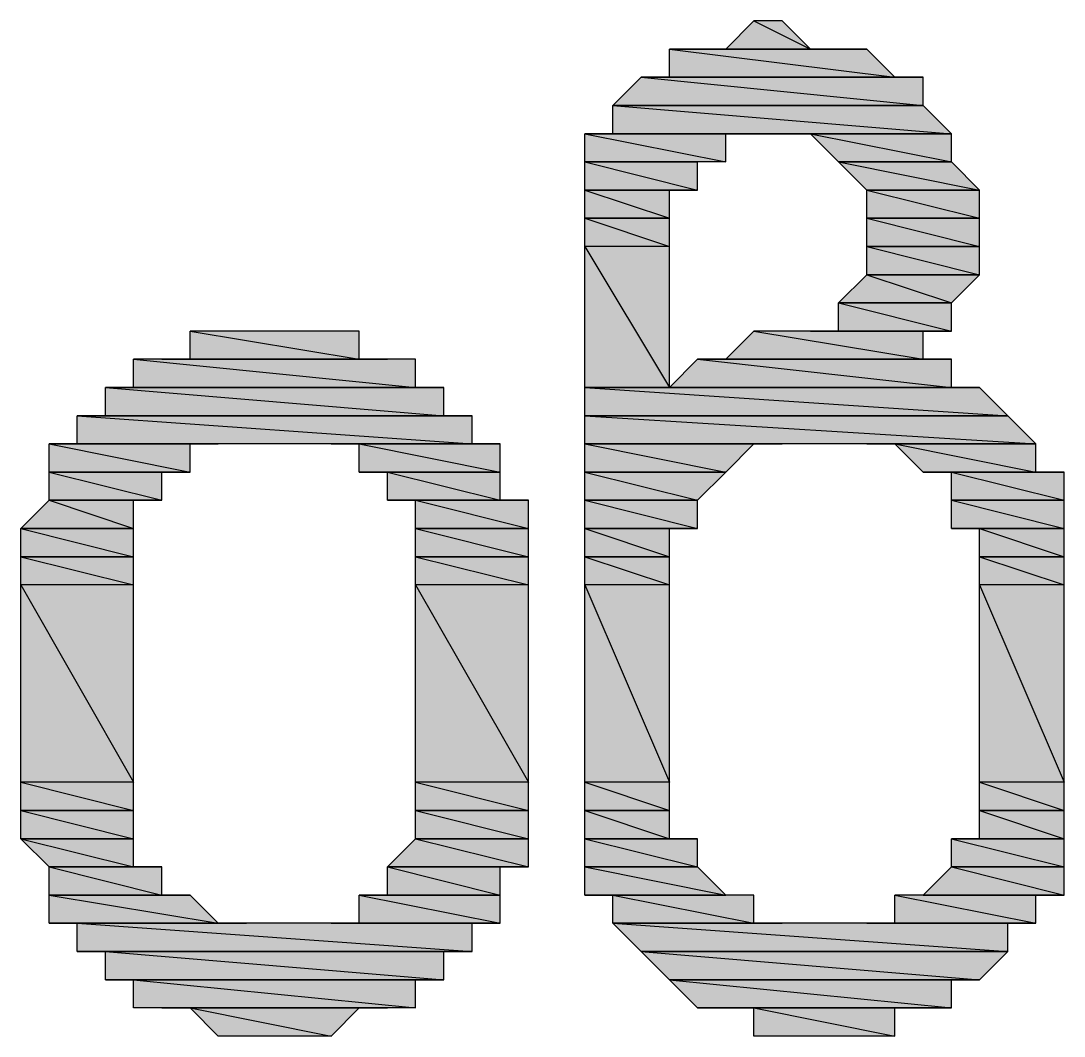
# Model space of a CAD drawing. Header units: millimetres. Extents: x 0 to 420, y 0 to 297.
# Drawn here: x 264.245 to 265.811, y 132.334 to 133.858 of the extents above; entities that cross this region are included whole.
import ezdxf

# ---------------------------------------------------------------- set-up
doc = ezdxf.new("R2010")
doc.units = ezdxf.units.MM
doc.layers.get('0').update_dxf_attribs({"linetype": 'CONTINUOUS'})

msp = doc.modelspace()

# ---------------------------------------------------------------- hatches: boundary and pattern name
at = {"true_color": 0x000007}
h = msp.add_hatch(color=0, dxfattribs=at)
h.paths.add_polyline_path([(265.387667, 133.858), (265.345333, 133.858), (265.43, 133.815667)], flags=0)
h.paths.add_polyline_path([(265.345333, 133.858), (265.43, 133.815667), (265.303, 133.815667)], flags=0)
h = msp.add_hatch(color=0, dxfattribs=at)
h.paths.add_polyline_path([(265.472333, 133.815667), (265.260667, 133.815667), (265.514667, 133.815667)], flags=0)
h.paths.add_polyline_path([(265.260667, 133.815667), (265.514667, 133.815667), (265.218333, 133.815667)], flags=0)
h = msp.add_hatch(color=0, dxfattribs=at)
h.paths.add_polyline_path([(265.514667, 133.815667), (265.218333, 133.815667), (265.557, 133.773333)], flags=0)
h.paths.add_polyline_path([(265.218333, 133.815667), (265.557, 133.773333), (265.218333, 133.773333)], flags=0)
h = msp.add_hatch(color=0, dxfattribs=at)
h.paths.add_polyline_path([(265.599333, 133.773333), (265.176, 133.773333), (265.599333, 133.731)], flags=0)
h.paths.add_polyline_path([(265.176, 133.773333), (265.599333, 133.731), (265.133667, 133.731)], flags=0)
h.paths.add_polyline_path([(265.599333, 133.731), (265.133667, 133.731)], flags=0)
h.paths.add_polyline_path([(265.133667, 133.731), (265.599333, 133.731)], flags=0)
h = msp.add_hatch(color=0, dxfattribs=at)
h.paths.add_polyline_path([(265.557, 133.773333), (265.218333, 133.773333), (265.599333, 133.773333)], flags=0)
h.paths.add_polyline_path([(265.218333, 133.773333), (265.599333, 133.773333), (265.176, 133.773333)], flags=0)
h = msp.add_hatch(color=0, dxfattribs=at)
h.paths.add_polyline_path([(265.599333, 133.731), (265.133667, 133.731), (265.641667, 133.688667)], flags=0)
h.paths.add_polyline_path([(265.133667, 133.731), (265.641667, 133.688667), (265.133667, 133.688667)], flags=0)
h = msp.add_hatch(color=0, dxfattribs=at)
h.paths.add_polyline_path([(265.387667, 133.688667), (265.133667, 133.688667), (265.345333, 133.688667)], flags=0)
h.paths.add_polyline_path([(265.133667, 133.688667), (265.345333, 133.688667), (265.091333, 133.688667)], flags=0)
h = msp.add_hatch(color=0, dxfattribs=at)
h.paths.add_polyline_path([(265.303, 133.688667), (265.091333, 133.688667), (265.303, 133.646333)], flags=0)
h.paths.add_polyline_path([(265.091333, 133.688667), (265.303, 133.646333), (265.091333, 133.646333)], flags=0)
h = msp.add_hatch(color=0, dxfattribs=at)
h.paths.add_polyline_path([(265.387667, 133.688667), (265.641667, 133.688667)], flags=0)
h.paths.add_polyline_path([(265.641667, 133.688667), (265.387667, 133.688667)], flags=0)
h = msp.add_hatch(color=0, dxfattribs=at)
h.paths.add_polyline_path([(265.641667, 133.688667), (265.43, 133.688667), (265.641667, 133.646333)], flags=0)
h.paths.add_polyline_path([(265.43, 133.688667), (265.641667, 133.646333), (265.472333, 133.646333)], flags=0)
h = msp.add_hatch(color=0, dxfattribs=at)
h.paths.add_polyline_path([(265.091333, 133.646333), (265.260667, 133.646333)], flags=0)
h.paths.add_polyline_path([(265.260667, 133.646333), (265.091333, 133.646333)], flags=0)
h = msp.add_hatch(color=0, dxfattribs=at)
h.paths.add_polyline_path([(265.260667, 133.646333), (265.091333, 133.646333), (265.260667, 133.604)], flags=0)
h.paths.add_polyline_path([(265.091333, 133.646333), (265.260667, 133.604), (265.091333, 133.604)], flags=0)
h = msp.add_hatch(color=0, dxfattribs=at)
h.paths.add_polyline_path([(265.472333, 133.646333), (265.641667, 133.646333)], flags=0)
h.paths.add_polyline_path([(265.641667, 133.646333), (265.472333, 133.646333)], flags=0)
h = msp.add_hatch(color=0, dxfattribs=at)
h.paths.add_polyline_path([(265.641667, 133.646333), (265.472333, 133.646333), (265.684, 133.604)], flags=0)
h.paths.add_polyline_path([(265.472333, 133.646333), (265.684, 133.604), (265.514667, 133.604)], flags=0)
h = msp.add_hatch(color=0, dxfattribs=at)
h.paths.add_polyline_path([(265.218333, 133.604), (265.091333, 133.604)], flags=0)
h.paths.add_polyline_path([(265.218333, 133.604), (265.091333, 133.604), (265.260667, 133.604)], flags=0)
h = msp.add_hatch(color=0, dxfattribs=at)
h.paths.add_polyline_path([(265.218333, 133.604), (265.091333, 133.604), (265.218333, 133.561667)], flags=0)
h.paths.add_polyline_path([(265.091333, 133.604), (265.218333, 133.561667), (265.091333, 133.561667)], flags=0)
h = msp.add_hatch(color=0, dxfattribs=at)
h.paths.add_polyline_path([(265.514667, 133.604), (265.684, 133.604)], flags=0)
h.paths.add_polyline_path([(265.684, 133.604), (265.514667, 133.604)], flags=0)
h = msp.add_hatch(color=0, dxfattribs=at)
h.paths.add_polyline_path([(265.684, 133.604), (265.514667, 133.604), (265.684, 133.561667)], flags=0)
h.paths.add_polyline_path([(265.514667, 133.604), (265.684, 133.561667), (265.514667, 133.561667)], flags=0)
h = msp.add_hatch(color=0, dxfattribs=at)
h.paths.add_polyline_path([(265.091333, 133.561667), (265.218333, 133.561667)], flags=0)
h.paths.add_polyline_path([(265.218333, 133.561667), (265.091333, 133.561667)], flags=0)
h = msp.add_hatch(color=0, dxfattribs=at)
h.paths.add_polyline_path([(265.218333, 133.561667), (265.091333, 133.561667), (265.218333, 133.519333)], flags=0)
h.paths.add_polyline_path([(265.091333, 133.561667), (265.218333, 133.519333), (265.091333, 133.519333)], flags=0)
h = msp.add_hatch(color=0, dxfattribs=at)
h.paths.add_polyline_path([(265.514667, 133.561667), (265.684, 133.561667)], flags=0)
h.paths.add_polyline_path([(265.684, 133.561667), (265.514667, 133.561667)], flags=0)
h = msp.add_hatch(color=0, dxfattribs=at)
h.paths.add_polyline_path([(265.684, 133.561667), (265.514667, 133.561667), (265.684, 133.519333)], flags=0)
h.paths.add_polyline_path([(265.514667, 133.561667), (265.684, 133.519333), (265.514667, 133.519333)], flags=0)
h = msp.add_hatch(color=0, dxfattribs=at)
h.paths.add_polyline_path([(265.218333, 133.519333), (265.091333, 133.519333), (265.218333, 133.307667)], flags=0)
h.paths.add_polyline_path([(265.091333, 133.519333), (265.218333, 133.307667), (265.091333, 133.307667)], flags=0)
h = msp.add_hatch(color=0, dxfattribs=at)
h.paths.add_polyline_path([(265.514667, 133.519333), (265.684, 133.519333)], flags=0)
h.paths.add_polyline_path([(265.684, 133.519333), (265.514667, 133.519333)], flags=0)
h = msp.add_hatch(color=0, dxfattribs=at)
h.paths.add_polyline_path([(265.684, 133.519333), (265.514667, 133.519333), (265.684, 133.477)], flags=0)
h.paths.add_polyline_path([(265.514667, 133.519333), (265.684, 133.477), (265.514667, 133.477)], flags=0)
h.paths.add_polyline_path([(265.684, 133.477), (265.514667, 133.477)], flags=0)
h.paths.add_polyline_path([(265.514667, 133.477), (265.684, 133.477)], flags=0)
h = msp.add_hatch(color=0, dxfattribs=at)
h.paths.add_polyline_path([(265.684, 133.477), (265.514667, 133.477), (265.641667, 133.434667)], flags=0)
h.paths.add_polyline_path([(265.514667, 133.477), (265.641667, 133.434667), (265.472333, 133.434667)], flags=0)
h.paths.add_polyline_path([(265.641667, 133.434667), (265.472333, 133.434667)], flags=0)
h.paths.add_polyline_path([(265.472333, 133.434667), (265.641667, 133.434667)], flags=0)
h = msp.add_hatch(color=0, dxfattribs=at)
h.paths.add_polyline_path([(265.641667, 133.434667), (265.472333, 133.434667), (265.641667, 133.392333)], flags=0)
h.paths.add_polyline_path([(265.472333, 133.434667), (265.641667, 133.392333), (265.472333, 133.392333)], flags=0)
h = msp.add_hatch(color=0, dxfattribs=at)
h.paths.add_polyline_path([(264.752667, 133.392333), (264.498667, 133.392333), (264.752667, 133.35)], flags=0)
h.paths.add_polyline_path([(264.498667, 133.392333), (264.752667, 133.35), (264.498667, 133.35)], flags=0)
h = msp.add_hatch(color=0, dxfattribs=at)
h.paths.add_polyline_path([(265.599333, 133.392333), (265.345333, 133.392333), (265.599333, 133.35)], flags=0)
h.paths.add_polyline_path([(265.345333, 133.392333), (265.599333, 133.35), (265.303, 133.35)], flags=0)
h = msp.add_hatch(color=0, dxfattribs=at)
h.paths.add_polyline_path([(265.43, 133.392333), (265.641667, 133.392333)], flags=0)
h.paths.add_polyline_path([(265.641667, 133.392333), (265.43, 133.392333)], flags=0)
h = msp.add_hatch(color=0, dxfattribs=at)
h.paths.add_polyline_path([(264.837333, 133.35), (264.414, 133.35), (264.837333, 133.307667)], flags=0)
h.paths.add_polyline_path([(264.414, 133.35), (264.837333, 133.307667), (264.414, 133.307667)], flags=0)
h = msp.add_hatch(color=0, dxfattribs=at)
h.paths.add_polyline_path([(264.456333, 133.35), (264.795, 133.35)], flags=0)
h.paths.add_polyline_path([(264.795, 133.35), (264.456333, 133.35)], flags=0)
h = msp.add_hatch(color=0, dxfattribs=at)
h.paths.add_polyline_path([(265.641667, 133.35), (265.260667, 133.35), (265.641667, 133.307667)], flags=0)
h.paths.add_polyline_path([(265.260667, 133.35), (265.641667, 133.307667), (265.218333, 133.307667)], flags=0)
h = msp.add_hatch(color=0, dxfattribs=at)
h.paths.add_polyline_path([(265.599333, 133.35), (265.303, 133.35), (265.641667, 133.35)], flags=0)
h.paths.add_polyline_path([(265.303, 133.35), (265.641667, 133.35), (265.260667, 133.35)], flags=0)
h = msp.add_hatch(color=0, dxfattribs=at)
h.paths.add_polyline_path([(264.837333, 133.307667), (264.414, 133.307667), (264.879667, 133.307667)], flags=0)
h.paths.add_polyline_path([(264.414, 133.307667), (264.879667, 133.307667), (264.371667, 133.307667)], flags=0)
h = msp.add_hatch(color=0, dxfattribs=at)
h.paths.add_polyline_path([(264.879667, 133.307667), (264.371667, 133.307667), (264.879667, 133.265333)], flags=0)
h.paths.add_polyline_path([(264.371667, 133.307667), (264.879667, 133.265333), (264.371667, 133.265333)], flags=0)
h = msp.add_hatch(color=0, dxfattribs=at)
h.paths.add_polyline_path([(265.091333, 133.307667), (265.684, 133.307667)], flags=0)
h.paths.add_polyline_path([(265.684, 133.307667), (265.091333, 133.307667)], flags=0)
h = msp.add_hatch(color=0, dxfattribs=at)
h.paths.add_polyline_path([(265.684, 133.307667), (265.091333, 133.307667), (265.726333, 133.265333)], flags=0)
h.paths.add_polyline_path([(265.091333, 133.307667), (265.726333, 133.265333), (265.091333, 133.265333)], flags=0)
h.paths.add_polyline_path([(265.726333, 133.265333), (265.091333, 133.265333)], flags=0)
h.paths.add_polyline_path([(265.091333, 133.265333), (265.726333, 133.265333)], flags=0)
h = msp.add_hatch(color=0, dxfattribs=at)
h.paths.add_polyline_path([(264.879667, 133.265333), (264.371667, 133.265333), (264.922, 133.265333)], flags=0)
h.paths.add_polyline_path([(264.371667, 133.265333), (264.922, 133.265333), (264.329333, 133.265333)], flags=0)
h = msp.add_hatch(color=0, dxfattribs=at)
h.paths.add_polyline_path([(264.922, 133.265333), (264.329333, 133.265333), (264.922, 133.223)], flags=0)
h.paths.add_polyline_path([(264.329333, 133.265333), (264.922, 133.223), (264.329333, 133.223)], flags=0)
h = msp.add_hatch(color=0, dxfattribs=at)
h.paths.add_polyline_path([(265.726333, 133.265333), (265.091333, 133.265333), (265.768667, 133.223)], flags=0)
h.paths.add_polyline_path([(265.091333, 133.265333), (265.768667, 133.223), (265.091333, 133.223)], flags=0)
h = msp.add_hatch(color=0, dxfattribs=at)
h.paths.add_polyline_path([(264.541, 133.223), (264.329333, 133.223)], flags=0)
h.paths.add_polyline_path([(264.329333, 133.223), (264.541, 133.223), (264.287, 133.223)], flags=0)
h = msp.add_hatch(color=0, dxfattribs=at)
h.paths.add_polyline_path([(264.498667, 133.223), (264.287, 133.223), (264.498667, 133.180667)], flags=0)
h.paths.add_polyline_path([(264.287, 133.223), (264.498667, 133.180667), (264.287, 133.180667)], flags=0)
h = msp.add_hatch(color=0, dxfattribs=at)
h.paths.add_polyline_path([(264.964333, 133.223), (264.710333, 133.223)], flags=0)
h.paths.add_polyline_path([(264.964333, 133.223), (264.710333, 133.223), (264.922, 133.223)], flags=0)
h = msp.add_hatch(color=0, dxfattribs=at)
h.paths.add_polyline_path([(264.964333, 133.223), (264.752667, 133.223), (264.964333, 133.180667)], flags=0)
h.paths.add_polyline_path([(264.752667, 133.223), (264.964333, 133.180667), (264.752667, 133.180667)], flags=0)
h = msp.add_hatch(color=0, dxfattribs=at)
h.paths.add_polyline_path([(265.345333, 133.223), (265.091333, 133.223)], flags=0)
h.paths.add_polyline_path([(265.345333, 133.223), (265.091333, 133.223), (265.387667, 133.223)], flags=0)
h = msp.add_hatch(color=0, dxfattribs=at)
h.paths.add_polyline_path([(265.345333, 133.223), (265.091333, 133.223), (265.303, 133.180667)], flags=0)
h.paths.add_polyline_path([(265.091333, 133.223), (265.303, 133.180667), (265.091333, 133.180667)], flags=0)
h = msp.add_hatch(color=0, dxfattribs=at)
h.paths.add_polyline_path([(265.768667, 133.223), (265.514667, 133.223)], flags=0)
h.paths.add_polyline_path([(265.514667, 133.223), (265.768667, 133.223), (265.557, 133.223)], flags=0)
h = msp.add_hatch(color=0, dxfattribs=at)
h.paths.add_polyline_path([(265.768667, 133.223), (265.557, 133.223), (265.768667, 133.180667)], flags=0)
h.paths.add_polyline_path([(265.557, 133.223), (265.768667, 133.180667), (265.599333, 133.180667)], flags=0)
h = msp.add_hatch(color=0, dxfattribs=at)
h.paths.add_polyline_path([(264.456333, 133.180667), (264.287, 133.180667)], flags=0)
h.paths.add_polyline_path([(264.456333, 133.180667), (264.287, 133.180667), (264.498667, 133.180667)], flags=0)
h = msp.add_hatch(color=0, dxfattribs=at)
h.paths.add_polyline_path([(264.456333, 133.180667), (264.287, 133.180667), (264.456333, 133.138333)], flags=0)
h.paths.add_polyline_path([(264.287, 133.180667), (264.456333, 133.138333), (264.287, 133.138333)], flags=0)
h = msp.add_hatch(color=0, dxfattribs=at)
h.paths.add_polyline_path([(264.964333, 133.180667), (264.752667, 133.180667)], flags=0)
h.paths.add_polyline_path([(264.752667, 133.180667), (264.964333, 133.180667), (264.795, 133.180667)], flags=0)
h = msp.add_hatch(color=0, dxfattribs=at)
h.paths.add_polyline_path([(264.964333, 133.180667), (264.795, 133.180667), (264.964333, 133.138333)], flags=0)
h.paths.add_polyline_path([(264.795, 133.180667), (264.964333, 133.138333), (264.795, 133.138333)], flags=0)
h = msp.add_hatch(color=0, dxfattribs=at)
h.paths.add_polyline_path([(265.091333, 133.180667), (265.303, 133.180667)], flags=0)
h.paths.add_polyline_path([(265.303, 133.180667), (265.091333, 133.180667)], flags=0)
h = msp.add_hatch(color=0, dxfattribs=at)
h.paths.add_polyline_path([(265.303, 133.180667), (265.091333, 133.180667), (265.260667, 133.138333)], flags=0)
h.paths.add_polyline_path([(265.091333, 133.180667), (265.260667, 133.138333), (265.091333, 133.138333)], flags=0)
h = msp.add_hatch(color=0, dxfattribs=at)
h.paths.add_polyline_path([(265.811, 133.180667), (265.599333, 133.180667)], flags=0)
h.paths.add_polyline_path([(265.811, 133.180667), (265.599333, 133.180667), (265.768667, 133.180667)], flags=0)
h = msp.add_hatch(color=0, dxfattribs=at)
h.paths.add_polyline_path([(265.811, 133.180667), (265.641667, 133.180667), (265.811, 133.138333)], flags=0)
h.paths.add_polyline_path([(265.641667, 133.180667), (265.811, 133.138333), (265.641667, 133.138333)], flags=0)
h = msp.add_hatch(color=0, dxfattribs=at)
h.paths.add_polyline_path([(264.414, 133.138333), (264.287, 133.138333), (264.414, 133.096)], flags=0)
h.paths.add_polyline_path([(264.287, 133.138333), (264.414, 133.096), (264.244667, 133.096)], flags=0)
h = msp.add_hatch(color=0, dxfattribs=at)
h.paths.add_polyline_path([(264.287, 133.138333), (264.456333, 133.138333)], flags=0)
h.paths.add_polyline_path([(264.456333, 133.138333), (264.287, 133.138333)], flags=0)
h = msp.add_hatch(color=0, dxfattribs=at)
h.paths.add_polyline_path([(264.964333, 133.138333), (264.795, 133.138333), (265.006667, 133.138333)], flags=0)
h.paths.add_polyline_path([(264.795, 133.138333), (265.006667, 133.138333), (264.837333, 133.138333)], flags=0)
h = msp.add_hatch(color=0, dxfattribs=at)
h.paths.add_polyline_path([(265.006667, 133.138333), (264.837333, 133.138333), (265.006667, 133.096)], flags=0)
h.paths.add_polyline_path([(264.837333, 133.138333), (265.006667, 133.096), (264.837333, 133.096)], flags=0)
h = msp.add_hatch(color=0, dxfattribs=at)
h.paths.add_polyline_path([(265.091333, 133.138333), (265.260667, 133.138333)], flags=0)
h.paths.add_polyline_path([(265.260667, 133.138333), (265.091333, 133.138333)], flags=0)
h = msp.add_hatch(color=0, dxfattribs=at)
h.paths.add_polyline_path([(265.260667, 133.138333), (265.091333, 133.138333), (265.260667, 133.096)], flags=0)
h.paths.add_polyline_path([(265.091333, 133.138333), (265.260667, 133.096), (265.091333, 133.096)], flags=0)
h = msp.add_hatch(color=0, dxfattribs=at)
h.paths.add_polyline_path([(265.641667, 133.138333), (265.811, 133.138333)], flags=0)
h.paths.add_polyline_path([(265.811, 133.138333), (265.641667, 133.138333)], flags=0)
h = msp.add_hatch(color=0, dxfattribs=at)
h.paths.add_polyline_path([(265.811, 133.138333), (265.641667, 133.138333), (265.811, 133.096)], flags=0)
h.paths.add_polyline_path([(265.641667, 133.138333), (265.811, 133.096), (265.641667, 133.096)], flags=0)
h = msp.add_hatch(color=0, dxfattribs=at)
h.paths.add_polyline_path([(264.244667, 133.096), (264.414, 133.096)], flags=0)
h.paths.add_polyline_path([(264.414, 133.096), (264.244667, 133.096)], flags=0)
h = msp.add_hatch(color=0, dxfattribs=at)
h.paths.add_polyline_path([(264.414, 133.096), (264.244667, 133.096), (264.414, 133.053667)], flags=0)
h.paths.add_polyline_path([(264.244667, 133.096), (264.414, 133.053667), (264.244667, 133.053667)], flags=0)
h = msp.add_hatch(color=0, dxfattribs=at)
h.paths.add_polyline_path([(264.837333, 133.096), (265.006667, 133.096)], flags=0)
h.paths.add_polyline_path([(265.006667, 133.096), (264.837333, 133.096)], flags=0)
h = msp.add_hatch(color=0, dxfattribs=at)
h.paths.add_polyline_path([(265.006667, 133.096), (264.837333, 133.096), (265.006667, 133.053667)], flags=0)
h.paths.add_polyline_path([(264.837333, 133.096), (265.006667, 133.053667), (264.837333, 133.053667)], flags=0)
h = msp.add_hatch(color=0, dxfattribs=at)
h.paths.add_polyline_path([(265.218333, 133.096), (265.091333, 133.096)], flags=0)
h.paths.add_polyline_path([(265.218333, 133.096), (265.091333, 133.096), (265.260667, 133.096)], flags=0)
h = msp.add_hatch(color=0, dxfattribs=at)
h.paths.add_polyline_path([(265.218333, 133.096), (265.091333, 133.096), (265.218333, 133.053667)], flags=0)
h.paths.add_polyline_path([(265.091333, 133.096), (265.218333, 133.053667), (265.091333, 133.053667)], flags=0)
h = msp.add_hatch(color=0, dxfattribs=at)
h.paths.add_polyline_path([(265.811, 133.096), (265.641667, 133.096)], flags=0)
h.paths.add_polyline_path([(265.641667, 133.096), (265.811, 133.096), (265.684, 133.096)], flags=0)
h = msp.add_hatch(color=0, dxfattribs=at)
h.paths.add_polyline_path([(265.811, 133.096), (265.684, 133.096), (265.811, 133.053667)], flags=0)
h.paths.add_polyline_path([(265.684, 133.096), (265.811, 133.053667), (265.684, 133.053667)], flags=0)
h = msp.add_hatch(color=0, dxfattribs=at)
h.paths.add_polyline_path([(264.244667, 133.053667), (264.414, 133.053667)], flags=0)
h.paths.add_polyline_path([(264.414, 133.053667), (264.244667, 133.053667)], flags=0)
h = msp.add_hatch(color=0, dxfattribs=at)
h.paths.add_polyline_path([(264.414, 133.053667), (264.244667, 133.053667), (264.414, 133.011333)], flags=0)
h.paths.add_polyline_path([(264.244667, 133.053667), (264.414, 133.011333), (264.244667, 133.011333)], flags=0)
h = msp.add_hatch(color=0, dxfattribs=at)
h.paths.add_polyline_path([(264.837333, 133.053667), (265.006667, 133.053667)], flags=0)
h.paths.add_polyline_path([(265.006667, 133.053667), (264.837333, 133.053667)], flags=0)
h = msp.add_hatch(color=0, dxfattribs=at)
h.paths.add_polyline_path([(265.006667, 133.053667), (264.837333, 133.053667), (265.006667, 133.011333)], flags=0)
h.paths.add_polyline_path([(264.837333, 133.053667), (265.006667, 133.011333), (264.837333, 133.011333)], flags=0)
h = msp.add_hatch(color=0, dxfattribs=at)
h.paths.add_polyline_path([(265.091333, 133.053667), (265.218333, 133.053667)], flags=0)
h.paths.add_polyline_path([(265.218333, 133.053667), (265.091333, 133.053667)], flags=0)
h = msp.add_hatch(color=0, dxfattribs=at)
h.paths.add_polyline_path([(265.218333, 133.053667), (265.091333, 133.053667), (265.218333, 133.011333)], flags=0)
h.paths.add_polyline_path([(265.091333, 133.053667), (265.218333, 133.011333), (265.091333, 133.011333)], flags=0)
h = msp.add_hatch(color=0, dxfattribs=at)
h.paths.add_polyline_path([(265.684, 133.053667), (265.811, 133.053667)], flags=0)
h.paths.add_polyline_path([(265.811, 133.053667), (265.684, 133.053667)], flags=0)
h = msp.add_hatch(color=0, dxfattribs=at)
h.paths.add_polyline_path([(265.811, 133.053667), (265.684, 133.053667), (265.811, 133.011333)], flags=0)
h.paths.add_polyline_path([(265.684, 133.053667), (265.811, 133.011333), (265.684, 133.011333)], flags=0)
h = msp.add_hatch(color=0, dxfattribs=at)
h.paths.add_polyline_path([(264.414, 133.011333), (264.244667, 133.011333), (264.414, 132.715)], flags=0)
h.paths.add_polyline_path([(264.244667, 133.011333), (264.414, 132.715), (264.244667, 132.715)], flags=0)
h = msp.add_hatch(color=0, dxfattribs=at)
h.paths.add_polyline_path([(265.006667, 133.011333), (264.837333, 133.011333), (265.006667, 132.715)], flags=0)
h.paths.add_polyline_path([(264.837333, 133.011333), (265.006667, 132.715), (264.837333, 132.715)], flags=0)
h = msp.add_hatch(color=0, dxfattribs=at)
h.paths.add_polyline_path([(265.218333, 133.011333), (265.091333, 133.011333), (265.218333, 132.715)], flags=0)
h.paths.add_polyline_path([(265.091333, 133.011333), (265.218333, 132.715), (265.091333, 132.715)], flags=0)
h = msp.add_hatch(color=0, dxfattribs=at)
h.paths.add_polyline_path([(265.811, 133.011333), (265.684, 133.011333), (265.811, 132.715)], flags=0)
h.paths.add_polyline_path([(265.684, 133.011333), (265.811, 132.715), (265.684, 132.715)], flags=0)
h = msp.add_hatch(color=0, dxfattribs=at)
h.paths.add_polyline_path([(264.414, 132.715), (264.244667, 132.715), (264.414, 132.672667)], flags=0)
h.paths.add_polyline_path([(264.244667, 132.715), (264.414, 132.672667), (264.244667, 132.672667)], flags=0)
h = msp.add_hatch(color=0, dxfattribs=at)
h.paths.add_polyline_path([(265.006667, 132.715), (264.837333, 132.715), (265.006667, 132.672667)], flags=0)
h.paths.add_polyline_path([(264.837333, 132.715), (265.006667, 132.672667), (264.837333, 132.672667)], flags=0)
h = msp.add_hatch(color=0, dxfattribs=at)
h.paths.add_polyline_path([(265.218333, 132.715), (265.091333, 132.715), (265.218333, 132.672667)], flags=0)
h.paths.add_polyline_path([(265.091333, 132.715), (265.218333, 132.672667), (265.091333, 132.672667)], flags=0)
h = msp.add_hatch(color=0, dxfattribs=at)
h.paths.add_polyline_path([(265.811, 132.715), (265.684, 132.715), (265.811, 132.672667)], flags=0)
h.paths.add_polyline_path([(265.684, 132.715), (265.811, 132.672667), (265.684, 132.672667)], flags=0)
h = msp.add_hatch(color=0, dxfattribs=at)
h.paths.add_polyline_path([(264.244667, 132.672667), (264.414, 132.672667)], flags=0)
h.paths.add_polyline_path([(264.414, 132.672667), (264.244667, 132.672667)], flags=0)
h = msp.add_hatch(color=0, dxfattribs=at)
h.paths.add_polyline_path([(264.414, 132.672667), (264.244667, 132.672667), (264.414, 132.630333)], flags=0)
h.paths.add_polyline_path([(264.244667, 132.672667), (264.414, 132.630333), (264.244667, 132.630333)], flags=0)
h = msp.add_hatch(color=0, dxfattribs=at)
h.paths.add_polyline_path([(264.837333, 132.672667), (265.006667, 132.672667)], flags=0)
h.paths.add_polyline_path([(265.006667, 132.672667), (264.837333, 132.672667)], flags=0)
h = msp.add_hatch(color=0, dxfattribs=at)
h.paths.add_polyline_path([(265.006667, 132.672667), (264.837333, 132.672667), (265.006667, 132.630333)], flags=0)
h.paths.add_polyline_path([(264.837333, 132.672667), (265.006667, 132.630333), (264.837333, 132.630333)], flags=0)
h = msp.add_hatch(color=0, dxfattribs=at)
h.paths.add_polyline_path([(265.091333, 132.672667), (265.218333, 132.672667)], flags=0)
h.paths.add_polyline_path([(265.218333, 132.672667), (265.091333, 132.672667)], flags=0)
h = msp.add_hatch(color=0, dxfattribs=at)
h.paths.add_polyline_path([(265.218333, 132.672667), (265.091333, 132.672667), (265.218333, 132.630333)], flags=0)
h.paths.add_polyline_path([(265.091333, 132.672667), (265.218333, 132.630333), (265.091333, 132.630333)], flags=0)
h = msp.add_hatch(color=0, dxfattribs=at)
h.paths.add_polyline_path([(265.684, 132.672667), (265.811, 132.672667)], flags=0)
h.paths.add_polyline_path([(265.811, 132.672667), (265.684, 132.672667)], flags=0)
h = msp.add_hatch(color=0, dxfattribs=at)
h.paths.add_polyline_path([(265.811, 132.672667), (265.684, 132.672667), (265.811, 132.630333)], flags=0)
h.paths.add_polyline_path([(265.684, 132.672667), (265.811, 132.630333), (265.684, 132.630333)], flags=0)
h = msp.add_hatch(color=0, dxfattribs=at)
h.paths.add_polyline_path([(264.244667, 132.630333), (264.414, 132.630333)], flags=0)
h.paths.add_polyline_path([(264.414, 132.630333), (264.244667, 132.630333)], flags=0)
h = msp.add_hatch(color=0, dxfattribs=at)
h.paths.add_polyline_path([(264.414, 132.630333), (264.244667, 132.630333), (264.414, 132.588)], flags=0)
h.paths.add_polyline_path([(264.244667, 132.630333), (264.414, 132.588), (264.287, 132.588)], flags=0)
h = msp.add_hatch(color=0, dxfattribs=at)
h.paths.add_polyline_path([(265.006667, 132.630333), (264.837333, 132.630333), (265.006667, 132.588)], flags=0)
h.paths.add_polyline_path([(264.837333, 132.630333), (265.006667, 132.588), (264.795, 132.588)], flags=0)
h = msp.add_hatch(color=0, dxfattribs=at)
h.paths.add_polyline_path([(264.837333, 132.630333), (265.006667, 132.630333)], flags=0)
h.paths.add_polyline_path([(265.006667, 132.630333), (264.837333, 132.630333)], flags=0)
h = msp.add_hatch(color=0, dxfattribs=at)
h.paths.add_polyline_path([(265.260667, 132.630333), (265.091333, 132.630333)], flags=0)
h.paths.add_polyline_path([(265.260667, 132.630333), (265.091333, 132.630333), (265.218333, 132.630333)], flags=0)
h = msp.add_hatch(color=0, dxfattribs=at)
h.paths.add_polyline_path([(265.260667, 132.630333), (265.091333, 132.630333), (265.260667, 132.588)], flags=0)
h.paths.add_polyline_path([(265.091333, 132.630333), (265.260667, 132.588), (265.091333, 132.588)], flags=0)
h = msp.add_hatch(color=0, dxfattribs=at)
h.paths.add_polyline_path([(265.811, 132.630333), (265.684, 132.630333)], flags=0)
h.paths.add_polyline_path([(265.684, 132.630333), (265.811, 132.630333), (265.641667, 132.630333)], flags=0)
h = msp.add_hatch(color=0, dxfattribs=at)
h.paths.add_polyline_path([(265.811, 132.630333), (265.641667, 132.630333), (265.811, 132.588)], flags=0)
h.paths.add_polyline_path([(265.641667, 132.630333), (265.811, 132.588), (265.641667, 132.588)], flags=0)
h = msp.add_hatch(color=0, dxfattribs=at)
h.paths.add_polyline_path([(264.456333, 132.588), (264.287, 132.588)], flags=0)
h.paths.add_polyline_path([(264.456333, 132.588), (264.287, 132.588), (264.414, 132.588)], flags=0)
h = msp.add_hatch(color=0, dxfattribs=at)
h.paths.add_polyline_path([(264.456333, 132.588), (264.287, 132.588), (264.456333, 132.545667)], flags=0)
h.paths.add_polyline_path([(264.287, 132.588), (264.456333, 132.545667), (264.287, 132.545667)], flags=0)
h = msp.add_hatch(color=0, dxfattribs=at)
h.paths.add_polyline_path([(264.964333, 132.588), (264.795, 132.588)], flags=0)
h.paths.add_polyline_path([(264.964333, 132.588), (264.795, 132.588), (265.006667, 132.588)], flags=0)
h = msp.add_hatch(color=0, dxfattribs=at)
h.paths.add_polyline_path([(264.964333, 132.588), (264.795, 132.588), (264.964333, 132.545667)], flags=0)
h.paths.add_polyline_path([(264.795, 132.588), (264.964333, 132.545667), (264.795, 132.545667)], flags=0)
h = msp.add_hatch(color=0, dxfattribs=at)
h.paths.add_polyline_path([(265.091333, 132.588), (265.260667, 132.588)], flags=0)
h.paths.add_polyline_path([(265.260667, 132.588), (265.091333, 132.588)], flags=0)
h = msp.add_hatch(color=0, dxfattribs=at)
h.paths.add_polyline_path([(265.260667, 132.588), (265.091333, 132.588), (265.303, 132.545667)], flags=0)
h.paths.add_polyline_path([(265.091333, 132.588), (265.303, 132.545667), (265.091333, 132.545667)], flags=0)
h = msp.add_hatch(color=0, dxfattribs=at)
h.paths.add_polyline_path([(265.811, 132.588), (265.641667, 132.588), (265.811, 132.545667)], flags=0)
h.paths.add_polyline_path([(265.641667, 132.588), (265.811, 132.545667), (265.599333, 132.545667)], flags=0)
h = msp.add_hatch(color=0, dxfattribs=at)
h.paths.add_polyline_path([(265.641667, 132.588), (265.811, 132.588)], flags=0)
h.paths.add_polyline_path([(265.811, 132.588), (265.641667, 132.588)], flags=0)
h = msp.add_hatch(color=0, dxfattribs=at)
h.paths.add_polyline_path([(264.498667, 132.545667), (264.287, 132.545667)], flags=0)
h.paths.add_polyline_path([(264.498667, 132.545667), (264.287, 132.545667), (264.456333, 132.545667)], flags=0)
h = msp.add_hatch(color=0, dxfattribs=at)
h.paths.add_polyline_path([(264.498667, 132.545667), (264.287, 132.545667), (264.541, 132.503333)], flags=0)
h.paths.add_polyline_path([(264.287, 132.545667), (264.541, 132.503333), (264.287, 132.503333)], flags=0)
h = msp.add_hatch(color=0, dxfattribs=at)
h.paths.add_polyline_path([(264.964333, 132.545667), (264.795, 132.545667)], flags=0)
h.paths.add_polyline_path([(264.795, 132.545667), (264.964333, 132.545667), (264.752667, 132.545667)], flags=0)
h = msp.add_hatch(color=0, dxfattribs=at)
h.paths.add_polyline_path([(264.964333, 132.545667), (264.752667, 132.545667), (264.964333, 132.503333)], flags=0)
h.paths.add_polyline_path([(264.752667, 132.545667), (264.964333, 132.503333), (264.752667, 132.503333)], flags=0)
h = msp.add_hatch(color=0, dxfattribs=at)
h.paths.add_polyline_path([(265.303, 132.545667), (265.091333, 132.545667)], flags=0)
h.paths.add_polyline_path([(265.091333, 132.545667), (265.303, 132.545667), (265.133667, 132.545667)], flags=0)
h = msp.add_hatch(color=0, dxfattribs=at)
h.paths.add_polyline_path([(265.345333, 132.545667), (265.133667, 132.545667), (265.345333, 132.503333)], flags=0)
h.paths.add_polyline_path([(265.133667, 132.545667), (265.345333, 132.503333), (265.133667, 132.503333)], flags=0)
h = msp.add_hatch(color=0, dxfattribs=at)
h.paths.add_polyline_path([(265.768667, 132.545667), (265.557, 132.545667), (265.768667, 132.503333)], flags=0)
h.paths.add_polyline_path([(265.557, 132.545667), (265.768667, 132.503333), (265.557, 132.503333)], flags=0)
h = msp.add_hatch(color=0, dxfattribs=at)
h.paths.add_polyline_path([(265.768667, 132.545667), (265.599333, 132.545667)], flags=0)
h.paths.add_polyline_path([(265.768667, 132.545667), (265.599333, 132.545667), (265.811, 132.545667)], flags=0)
h = msp.add_hatch(color=0, dxfattribs=at)
h.paths.add_polyline_path([(264.541, 132.503333), (264.287, 132.503333), (264.583333, 132.503333)], flags=0)
h.paths.add_polyline_path([(264.287, 132.503333), (264.583333, 132.503333), (264.329333, 132.503333)], flags=0)
h = msp.add_hatch(color=0, dxfattribs=at)
h.paths.add_polyline_path([(264.922, 132.503333), (264.329333, 132.503333), (264.922, 132.461)], flags=0)
h.paths.add_polyline_path([(264.329333, 132.503333), (264.922, 132.461), (264.329333, 132.461)], flags=0)
h = msp.add_hatch(color=0, dxfattribs=at)
h.paths.add_polyline_path([(264.922, 132.503333), (264.710333, 132.503333)], flags=0)
h.paths.add_polyline_path([(264.922, 132.503333), (264.710333, 132.503333), (264.964333, 132.503333)], flags=0)
h = msp.add_hatch(color=0, dxfattribs=at)
h.paths.add_polyline_path([(265.387667, 132.503333), (265.133667, 132.503333)], flags=0)
h.paths.add_polyline_path([(265.387667, 132.503333), (265.133667, 132.503333), (265.345333, 132.503333)], flags=0)
h = msp.add_hatch(color=0, dxfattribs=at)
h.paths.add_polyline_path([(265.726333, 132.503333), (265.133667, 132.503333), (265.726333, 132.461)], flags=0)
h.paths.add_polyline_path([(265.133667, 132.503333), (265.726333, 132.461), (265.176, 132.461)], flags=0)
h.paths.add_polyline_path([(265.726333, 132.461), (265.176, 132.461)], flags=0)
h.paths.add_polyline_path([(265.176, 132.461), (265.726333, 132.461)], flags=0)
h = msp.add_hatch(color=0, dxfattribs=at)
h.paths.add_polyline_path([(265.768667, 132.503333), (265.557, 132.503333)], flags=0)
h.paths.add_polyline_path([(265.557, 132.503333), (265.768667, 132.503333), (265.514667, 132.503333)], flags=0)
h = msp.add_hatch(color=0, dxfattribs=at)
h.paths.add_polyline_path([(264.922, 132.461), (264.329333, 132.461), (264.879667, 132.461)], flags=0)
h.paths.add_polyline_path([(264.329333, 132.461), (264.879667, 132.461), (264.371667, 132.461)], flags=0)
h = msp.add_hatch(color=0, dxfattribs=at)
h.paths.add_polyline_path([(264.879667, 132.461), (264.371667, 132.461), (264.879667, 132.418667)], flags=0)
h.paths.add_polyline_path([(264.371667, 132.461), (264.879667, 132.418667), (264.371667, 132.418667)], flags=0)
h = msp.add_hatch(color=0, dxfattribs=at)
h.paths.add_polyline_path([(265.726333, 132.461), (265.176, 132.461), (265.684, 132.418667)], flags=0)
h.paths.add_polyline_path([(265.176, 132.461), (265.684, 132.418667), (265.218333, 132.418667)], flags=0)
h.paths.add_polyline_path([(265.684, 132.418667), (265.218333, 132.418667)], flags=0)
h.paths.add_polyline_path([(265.218333, 132.418667), (265.684, 132.418667)], flags=0)
h = msp.add_hatch(color=0, dxfattribs=at)
h.paths.add_polyline_path([(264.879667, 132.418667), (264.371667, 132.418667), (264.837333, 132.418667)], flags=0)
h.paths.add_polyline_path([(264.371667, 132.418667), (264.837333, 132.418667), (264.414, 132.418667)], flags=0)
h = msp.add_hatch(color=0, dxfattribs=at)
h.paths.add_polyline_path([(264.837333, 132.418667), (264.414, 132.418667), (264.837333, 132.376333)], flags=0)
h.paths.add_polyline_path([(264.414, 132.418667), (264.837333, 132.376333), (264.414, 132.376333)], flags=0)
h = msp.add_hatch(color=0, dxfattribs=at)
h.paths.add_polyline_path([(265.641667, 132.418667), (265.218333, 132.418667), (265.641667, 132.376333)], flags=0)
h.paths.add_polyline_path([(265.218333, 132.418667), (265.641667, 132.376333), (265.260667, 132.376333)], flags=0)
h = msp.add_hatch(color=0, dxfattribs=at)
h.paths.add_polyline_path([(264.456333, 132.376333), (264.795, 132.376333)], flags=0)
h.paths.add_polyline_path([(264.795, 132.376333), (264.456333, 132.376333)], flags=0)
h = msp.add_hatch(color=0, dxfattribs=at)
h.paths.add_polyline_path([(264.752667, 132.376333), (264.498667, 132.376333), (264.710333, 132.334)], flags=0)
h.paths.add_polyline_path([(264.498667, 132.376333), (264.710333, 132.334), (264.541, 132.334)], flags=0)
h = msp.add_hatch(color=0, dxfattribs=at)
h.paths.add_polyline_path([(265.641667, 132.376333), (265.260667, 132.376333), (265.599333, 132.376333)], flags=0)
h.paths.add_polyline_path([(265.260667, 132.376333), (265.599333, 132.376333), (265.303, 132.376333)], flags=0)
h = msp.add_hatch(color=0, dxfattribs=at)
h.paths.add_polyline_path([(265.557, 132.376333), (265.345333, 132.376333), (265.557, 132.334)], flags=0)
h.paths.add_polyline_path([(265.345333, 132.376333), (265.557, 132.334), (265.345333, 132.334)], flags=0)

# ---------------------------------------------------------------- linework, layer by layer
at = {"color": 0, "true_color": 0x000007}
for points in [[(265.345333, 133.858), (265.43, 133.815667), (265.303, 133.815667)], [(265.387667, 133.858), (265.345333, 133.858), (265.43, 133.815667)], [(265.260667, 133.815667), (265.514667, 133.815667), (265.218333, 133.815667)], [(265.514667, 133.815667), (265.218333, 133.815667), (265.557, 133.773333)], [(265.218333, 133.815667), (265.557, 133.773333), (265.218333, 133.773333)], [(265.472333, 133.815667), (265.260667, 133.815667), (265.514667, 133.815667)], [(265.176, 133.773333), (265.599333, 133.731), (265.133667, 133.731)], [(265.218333, 133.773333), (265.599333, 133.773333), (265.176, 133.773333)], [(265.599333, 133.773333), (265.176, 133.773333), (265.599333, 133.731)], [(265.557, 133.773333), (265.218333, 133.773333), (265.599333, 133.773333)], [(265.599333, 133.731), (265.133667, 133.731)], [(265.133667, 133.731), (265.599333, 133.731)], [(265.599333, 133.731), (265.133667, 133.731), (265.641667, 133.688667)], [(265.133667, 133.731), (265.641667, 133.688667), (265.133667, 133.688667)], [(265.133667, 133.688667), (265.345333, 133.688667), (265.091333, 133.688667)], [(265.303, 133.688667), (265.091333, 133.688667), (265.303, 133.646333)], [(265.091333, 133.688667), (265.303, 133.646333), (265.091333, 133.646333)], [(265.387667, 133.688667), (265.133667, 133.688667), (265.345333, 133.688667)], [(265.387667, 133.688667), (265.641667, 133.688667)], [(265.641667, 133.688667), (265.387667, 133.688667)], [(265.641667, 133.688667), (265.43, 133.688667), (265.641667, 133.646333)], [(265.43, 133.688667), (265.641667, 133.646333), (265.472333, 133.646333)], [(265.091333, 133.646333), (265.260667, 133.646333)], [(265.260667, 133.646333), (265.091333, 133.646333)], [(265.260667, 133.646333), (265.091333, 133.646333), (265.260667, 133.604)], [(265.091333, 133.646333), (265.260667, 133.604), (265.091333, 133.604)], [(265.472333, 133.646333), (265.641667, 133.646333)], [(265.641667, 133.646333), (265.472333, 133.646333)], [(265.641667, 133.646333), (265.472333, 133.646333), (265.684, 133.604)], [(265.472333, 133.646333), (265.684, 133.604), (265.514667, 133.604)], [(265.218333, 133.604), (265.091333, 133.604)], [(265.218333, 133.604), (265.091333, 133.604), (265.260667, 133.604)], [(265.218333, 133.604), (265.091333, 133.604), (265.218333, 133.561667)], [(265.091333, 133.604), (265.218333, 133.561667), (265.091333, 133.561667)], [(265.514667, 133.604), (265.684, 133.604)], [(265.684, 133.604), (265.514667, 133.604)], [(265.684, 133.604), (265.514667, 133.604), (265.684, 133.561667)], [(265.514667, 133.604), (265.684, 133.561667), (265.514667, 133.561667)], [(265.091333, 133.561667), (265.218333, 133.561667)], [(265.218333, 133.561667), (265.091333, 133.561667)], [(265.218333, 133.561667), (265.091333, 133.561667), (265.218333, 133.519333)], [(265.091333, 133.561667), (265.218333, 133.519333), (265.091333, 133.519333)], [(265.514667, 133.561667), (265.684, 133.561667)], [(265.684, 133.561667), (265.514667, 133.561667)], [(265.684, 133.561667), (265.514667, 133.561667), (265.684, 133.519333)], [(265.514667, 133.561667), (265.684, 133.519333), (265.514667, 133.519333)], [(265.218333, 133.519333), (265.091333, 133.519333), (265.218333, 133.307667)], [(265.091333, 133.519333), (265.218333, 133.307667), (265.091333, 133.307667)], [(265.514667, 133.519333), (265.684, 133.519333)], [(265.684, 133.519333), (265.514667, 133.519333)], [(265.684, 133.519333), (265.514667, 133.519333), (265.684, 133.477)], [(265.514667, 133.519333), (265.684, 133.477), (265.514667, 133.477)], [(265.514667, 133.477), (265.641667, 133.434667), (265.472333, 133.434667)], [(265.684, 133.477), (265.514667, 133.477)], [(265.514667, 133.477), (265.684, 133.477)], [(265.684, 133.477), (265.514667, 133.477), (265.641667, 133.434667)], [(265.641667, 133.434667), (265.472333, 133.434667)], [(265.472333, 133.434667), (265.641667, 133.434667)], [(265.641667, 133.434667), (265.472333, 133.434667), (265.641667, 133.392333)], [(265.472333, 133.434667), (265.641667, 133.392333), (265.472333, 133.392333)], [(264.752667, 133.392333), (264.498667, 133.392333), (264.752667, 133.35)], [(264.498667, 133.392333), (264.752667, 133.35), (264.498667, 133.35)], [(265.345333, 133.392333), (265.599333, 133.35), (265.303, 133.35)], [(265.599333, 133.392333), (265.345333, 133.392333), (265.599333, 133.35)], [(265.43, 133.392333), (265.641667, 133.392333)], [(265.641667, 133.392333), (265.43, 133.392333)], [(264.837333, 133.35), (264.414, 133.35), (264.837333, 133.307667)], [(264.414, 133.35), (264.837333, 133.307667), (264.414, 133.307667)], [(264.456333, 133.35), (264.795, 133.35)], [(264.795, 133.35), (264.456333, 133.35)], [(265.260667, 133.35), (265.641667, 133.307667), (265.218333, 133.307667)], [(265.303, 133.35), (265.641667, 133.35), (265.260667, 133.35)], [(265.641667, 133.35), (265.260667, 133.35), (265.641667, 133.307667)], [(265.599333, 133.35), (265.303, 133.35), (265.641667, 133.35)], [(264.414, 133.307667), (264.879667, 133.307667), (264.371667, 133.307667)], [(264.879667, 133.307667), (264.371667, 133.307667), (264.879667, 133.265333)], [(264.371667, 133.307667), (264.879667, 133.265333), (264.371667, 133.265333)], [(264.837333, 133.307667), (264.414, 133.307667), (264.879667, 133.307667)], [(265.091333, 133.307667), (265.684, 133.307667)], [(265.684, 133.307667), (265.091333, 133.307667)], [(265.684, 133.307667), (265.091333, 133.307667), (265.726333, 133.265333)], [(265.091333, 133.307667), (265.726333, 133.265333), (265.091333, 133.265333)], [(264.371667, 133.265333), (264.922, 133.265333), (264.329333, 133.265333)], [(264.922, 133.265333), (264.329333, 133.265333), (264.922, 133.223)], [(264.329333, 133.265333), (264.922, 133.223), (264.329333, 133.223)], [(264.879667, 133.265333), (264.371667, 133.265333), (264.922, 133.265333)], [(265.726333, 133.265333), (265.091333, 133.265333)], [(265.091333, 133.265333), (265.726333, 133.265333)], [(265.726333, 133.265333), (265.091333, 133.265333), (265.768667, 133.223)], [(265.091333, 133.265333), (265.768667, 133.223), (265.091333, 133.223)], [(264.329333, 133.223), (264.541, 133.223), (264.287, 133.223)], [(264.498667, 133.223), (264.287, 133.223), (264.498667, 133.180667)], [(264.287, 133.223), (264.498667, 133.180667), (264.287, 133.180667)], [(264.541, 133.223), (264.329333, 133.223)], [(264.964333, 133.223), (264.710333, 133.223)], [(264.964333, 133.223), (264.710333, 133.223), (264.922, 133.223)], [(264.964333, 133.223), (264.752667, 133.223), (264.964333, 133.180667)], [(264.752667, 133.223), (264.964333, 133.180667), (264.752667, 133.180667)], [(265.345333, 133.223), (265.091333, 133.223)], [(265.345333, 133.223), (265.091333, 133.223), (265.387667, 133.223)], [(265.345333, 133.223), (265.091333, 133.223), (265.303, 133.180667)], [(265.091333, 133.223), (265.303, 133.180667), (265.091333, 133.180667)], [(265.768667, 133.223), (265.514667, 133.223)], [(265.514667, 133.223), (265.768667, 133.223), (265.557, 133.223)], [(265.768667, 133.223), (265.557, 133.223), (265.768667, 133.180667)], [(265.557, 133.223), (265.768667, 133.180667), (265.599333, 133.180667)], [(264.456333, 133.180667), (264.287, 133.180667)], [(264.456333, 133.180667), (264.287, 133.180667), (264.498667, 133.180667)], [(264.456333, 133.180667), (264.287, 133.180667), (264.456333, 133.138333)], [(264.287, 133.180667), (264.456333, 133.138333), (264.287, 133.138333)], [(264.964333, 133.180667), (264.752667, 133.180667)], [(264.752667, 133.180667), (264.964333, 133.180667), (264.795, 133.180667)], [(264.964333, 133.180667), (264.795, 133.180667), (264.964333, 133.138333)], [(264.795, 133.180667), (264.964333, 133.138333), (264.795, 133.138333)], [(265.091333, 133.180667), (265.303, 133.180667)], [(265.303, 133.180667), (265.091333, 133.180667)], [(265.303, 133.180667), (265.091333, 133.180667), (265.260667, 133.138333)], [(265.091333, 133.180667), (265.260667, 133.138333), (265.091333, 133.138333)], [(265.811, 133.180667), (265.599333, 133.180667)], [(265.811, 133.180667), (265.599333, 133.180667), (265.768667, 133.180667)], [(265.811, 133.180667), (265.641667, 133.180667), (265.811, 133.138333)], [(265.641667, 133.180667), (265.811, 133.138333), (265.641667, 133.138333)], [(264.287, 133.138333), (264.414, 133.096), (264.244667, 133.096)], [(264.287, 133.138333), (264.456333, 133.138333)], [(264.456333, 133.138333), (264.287, 133.138333)], [(264.414, 133.138333), (264.287, 133.138333), (264.414, 133.096)], [(264.964333, 133.138333), (264.795, 133.138333), (265.006667, 133.138333)], [(264.795, 133.138333), (265.006667, 133.138333), (264.837333, 133.138333)], [(265.006667, 133.138333), (264.837333, 133.138333), (265.006667, 133.096)], [(264.837333, 133.138333), (265.006667, 133.096), (264.837333, 133.096)], [(265.091333, 133.138333), (265.260667, 133.138333)], [(265.260667, 133.138333), (265.091333, 133.138333)], [(265.260667, 133.138333), (265.091333, 133.138333), (265.260667, 133.096)], [(265.091333, 133.138333), (265.260667, 133.096), (265.091333, 133.096)], [(265.641667, 133.138333), (265.811, 133.138333)], [(265.811, 133.138333), (265.641667, 133.138333)], [(265.811, 133.138333), (265.641667, 133.138333), (265.811, 133.096)], [(265.641667, 133.138333), (265.811, 133.096), (265.641667, 133.096)], [(264.244667, 133.096), (264.414, 133.096)], [(264.414, 133.096), (264.244667, 133.096)], [(264.414, 133.096), (264.244667, 133.096), (264.414, 133.053667)], [(264.244667, 133.096), (264.414, 133.053667), (264.244667, 133.053667)], [(264.837333, 133.096), (265.006667, 133.096)], [(265.006667, 133.096), (264.837333, 133.096)], [(265.006667, 133.096), (264.837333, 133.096), (265.006667, 133.053667)], [(264.837333, 133.096), (265.006667, 133.053667), (264.837333, 133.053667)], [(265.218333, 133.096), (265.091333, 133.096)], [(265.218333, 133.096), (265.091333, 133.096), (265.260667, 133.096)], [(265.218333, 133.096), (265.091333, 133.096), (265.218333, 133.053667)], [(265.091333, 133.096), (265.218333, 133.053667), (265.091333, 133.053667)], [(265.811, 133.096), (265.641667, 133.096)], [(265.641667, 133.096), (265.811, 133.096), (265.684, 133.096)], [(265.811, 133.096), (265.684, 133.096), (265.811, 133.053667)], [(265.684, 133.096), (265.811, 133.053667), (265.684, 133.053667)], [(264.244667, 133.053667), (264.414, 133.053667)], [(264.414, 133.053667), (264.244667, 133.053667)], [(264.414, 133.053667), (264.244667, 133.053667), (264.414, 133.011333)], [(264.244667, 133.053667), (264.414, 133.011333), (264.244667, 133.011333)], [(264.837333, 133.053667), (265.006667, 133.053667)], [(265.006667, 133.053667), (264.837333, 133.053667)], [(265.006667, 133.053667), (264.837333, 133.053667), (265.006667, 133.011333)], [(264.837333, 133.053667), (265.006667, 133.011333), (264.837333, 133.011333)], [(265.091333, 133.053667), (265.218333, 133.053667)], [(265.218333, 133.053667), (265.091333, 133.053667)], [(265.218333, 133.053667), (265.091333, 133.053667), (265.218333, 133.011333)], [(265.091333, 133.053667), (265.218333, 133.011333), (265.091333, 133.011333)], [(265.684, 133.053667), (265.811, 133.053667)], [(265.811, 133.053667), (265.684, 133.053667)], [(265.811, 133.053667), (265.684, 133.053667), (265.811, 133.011333)], [(265.684, 133.053667), (265.811, 133.011333), (265.684, 133.011333)], [(264.414, 133.011333), (264.244667, 133.011333), (264.414, 132.715)], [(264.244667, 133.011333), (264.414, 132.715), (264.244667, 132.715)], [(265.006667, 133.011333), (264.837333, 133.011333), (265.006667, 132.715)], [(264.837333, 133.011333), (265.006667, 132.715), (264.837333, 132.715)], [(265.218333, 133.011333), (265.091333, 133.011333), (265.218333, 132.715)], [(265.091333, 133.011333), (265.218333, 132.715), (265.091333, 132.715)], [(265.811, 133.011333), (265.684, 133.011333), (265.811, 132.715)], [(265.684, 133.011333), (265.811, 132.715), (265.684, 132.715)], [(264.414, 132.715), (264.244667, 132.715), (264.414, 132.672667)], [(264.244667, 132.715), (264.414, 132.672667), (264.244667, 132.672667)], [(265.006667, 132.715), (264.837333, 132.715), (265.006667, 132.672667)], [(264.837333, 132.715), (265.006667, 132.672667), (264.837333, 132.672667)], [(265.218333, 132.715), (265.091333, 132.715), (265.218333, 132.672667)], [(265.091333, 132.715), (265.218333, 132.672667), (265.091333, 132.672667)], [(265.811, 132.715), (265.684, 132.715), (265.811, 132.672667)], [(265.684, 132.715), (265.811, 132.672667), (265.684, 132.672667)], [(264.244667, 132.672667), (264.414, 132.672667)], [(264.414, 132.672667), (264.244667, 132.672667)], [(264.414, 132.672667), (264.244667, 132.672667), (264.414, 132.630333)], [(264.244667, 132.672667), (264.414, 132.630333), (264.244667, 132.630333)], [(264.837333, 132.672667), (265.006667, 132.672667)], [(265.006667, 132.672667), (264.837333, 132.672667)], [(265.006667, 132.672667), (264.837333, 132.672667), (265.006667, 132.630333)], [(264.837333, 132.672667), (265.006667, 132.630333), (264.837333, 132.630333)], [(265.091333, 132.672667), (265.218333, 132.672667)], [(265.218333, 132.672667), (265.091333, 132.672667)], [(265.218333, 132.672667), (265.091333, 132.672667), (265.218333, 132.630333)], [(265.091333, 132.672667), (265.218333, 132.630333), (265.091333, 132.630333)], [(265.684, 132.672667), (265.811, 132.672667)], [(265.811, 132.672667), (265.684, 132.672667)], [(265.811, 132.672667), (265.684, 132.672667), (265.811, 132.630333)], [(265.684, 132.672667), (265.811, 132.630333), (265.684, 132.630333)], [(264.244667, 132.630333), (264.414, 132.630333)], [(264.414, 132.630333), (264.244667, 132.630333)], [(264.414, 132.630333), (264.244667, 132.630333), (264.414, 132.588)], [(264.244667, 132.630333), (264.414, 132.588), (264.287, 132.588)], [(264.837333, 132.630333), (265.006667, 132.588), (264.795, 132.588)], [(264.837333, 132.630333), (265.006667, 132.630333)], [(265.006667, 132.630333), (264.837333, 132.630333)], [(265.006667, 132.630333), (264.837333, 132.630333), (265.006667, 132.588)], [(265.260667, 132.630333), (265.091333, 132.630333)], [(265.260667, 132.630333), (265.091333, 132.630333), (265.218333, 132.630333)], [(265.260667, 132.630333), (265.091333, 132.630333), (265.260667, 132.588)], [(265.091333, 132.630333), (265.260667, 132.588), (265.091333, 132.588)], [(265.684, 132.630333), (265.811, 132.630333), (265.641667, 132.630333)], [(265.811, 132.630333), (265.641667, 132.630333), (265.811, 132.588)], [(265.641667, 132.630333), (265.811, 132.588), (265.641667, 132.588)], [(265.811, 132.630333), (265.684, 132.630333)], [(264.456333, 132.588), (264.287, 132.588)], [(264.456333, 132.588), (264.287, 132.588), (264.414, 132.588)], [(264.456333, 132.588), (264.287, 132.588), (264.456333, 132.545667)], [(264.287, 132.588), (264.456333, 132.545667), (264.287, 132.545667)], [(264.964333, 132.588), (264.795, 132.588)], [(264.964333, 132.588), (264.795, 132.588), (265.006667, 132.588)], [(264.964333, 132.588), (264.795, 132.588), (264.964333, 132.545667)], [(264.795, 132.588), (264.964333, 132.545667), (264.795, 132.545667)], [(265.091333, 132.588), (265.260667, 132.588)], [(265.260667, 132.588), (265.091333, 132.588)], [(265.260667, 132.588), (265.091333, 132.588), (265.303, 132.545667)], [(265.091333, 132.588), (265.303, 132.545667), (265.091333, 132.545667)], [(265.641667, 132.588), (265.811, 132.545667), (265.599333, 132.545667)], [(265.641667, 132.588), (265.811, 132.588)], [(265.811, 132.588), (265.641667, 132.588)], [(265.811, 132.588), (265.641667, 132.588), (265.811, 132.545667)], [(264.498667, 132.545667), (264.287, 132.545667)], [(264.498667, 132.545667), (264.287, 132.545667), (264.456333, 132.545667)], [(264.498667, 132.545667), (264.287, 132.545667), (264.541, 132.503333)], [(264.287, 132.545667), (264.541, 132.503333), (264.287, 132.503333)], [(264.795, 132.545667), (264.964333, 132.545667), (264.752667, 132.545667)], [(264.964333, 132.545667), (264.752667, 132.545667), (264.964333, 132.503333)], [(264.752667, 132.545667), (264.964333, 132.503333), (264.752667, 132.503333)], [(264.964333, 132.545667), (264.795, 132.545667)], [(265.303, 132.545667), (265.091333, 132.545667)], [(265.091333, 132.545667), (265.303, 132.545667), (265.133667, 132.545667)], [(265.345333, 132.545667), (265.133667, 132.545667), (265.345333, 132.503333)], [(265.133667, 132.545667), (265.345333, 132.503333), (265.133667, 132.503333)], [(265.768667, 132.545667), (265.557, 132.545667), (265.768667, 132.503333)], [(265.557, 132.545667), (265.768667, 132.503333), (265.557, 132.503333)], [(265.768667, 132.545667), (265.599333, 132.545667)], [(265.768667, 132.545667), (265.599333, 132.545667), (265.811, 132.545667)], [(264.541, 132.503333), (264.287, 132.503333), (264.583333, 132.503333)], [(264.287, 132.503333), (264.583333, 132.503333), (264.329333, 132.503333)], [(264.922, 132.503333), (264.329333, 132.503333), (264.922, 132.461)], [(264.329333, 132.503333), (264.922, 132.461), (264.329333, 132.461)], [(264.922, 132.503333), (264.710333, 132.503333)], [(264.922, 132.503333), (264.710333, 132.503333), (264.964333, 132.503333)], [(265.387667, 132.503333), (265.133667, 132.503333)], [(265.387667, 132.503333), (265.133667, 132.503333), (265.345333, 132.503333)], [(265.726333, 132.503333), (265.133667, 132.503333), (265.726333, 132.461)], [(265.133667, 132.503333), (265.726333, 132.461), (265.176, 132.461)], [(265.557, 132.503333), (265.768667, 132.503333), (265.514667, 132.503333)], [(265.768667, 132.503333), (265.557, 132.503333)], [(264.922, 132.461), (264.329333, 132.461), (264.879667, 132.461)], [(264.329333, 132.461), (264.879667, 132.461), (264.371667, 132.461)], [(264.879667, 132.461), (264.371667, 132.461), (264.879667, 132.418667)], [(264.371667, 132.461), (264.879667, 132.418667), (264.371667, 132.418667)], [(265.726333, 132.461), (265.176, 132.461)], [(265.176, 132.461), (265.726333, 132.461)], [(265.726333, 132.461), (265.176, 132.461), (265.684, 132.418667)], [(265.176, 132.461), (265.684, 132.418667), (265.218333, 132.418667)], [(264.879667, 132.418667), (264.371667, 132.418667), (264.837333, 132.418667)], [(264.371667, 132.418667), (264.837333, 132.418667), (264.414, 132.418667)], [(264.837333, 132.418667), (264.414, 132.418667), (264.837333, 132.376333)], [(264.414, 132.418667), (264.837333, 132.376333), (264.414, 132.376333)], [(265.684, 132.418667), (265.218333, 132.418667)], [(265.218333, 132.418667), (265.684, 132.418667)], [(265.641667, 132.418667), (265.218333, 132.418667), (265.641667, 132.376333)], [(265.218333, 132.418667), (265.641667, 132.376333), (265.260667, 132.376333)], [(264.456333, 132.376333), (264.795, 132.376333)], [(264.795, 132.376333), (264.456333, 132.376333)], [(264.752667, 132.376333), (264.498667, 132.376333), (264.710333, 132.334)], [(264.498667, 132.376333), (264.710333, 132.334), (264.541, 132.334)], [(265.641667, 132.376333), (265.260667, 132.376333), (265.599333, 132.376333)], [(265.260667, 132.376333), (265.599333, 132.376333), (265.303, 132.376333)], [(265.557, 132.376333), (265.345333, 132.376333), (265.557, 132.334)], [(265.345333, 132.376333), (265.557, 132.334), (265.345333, 132.334)]]:
    msp.add_lwpolyline(points, close=True, dxfattribs=at)

doc.saveas('drawing.dxf')
